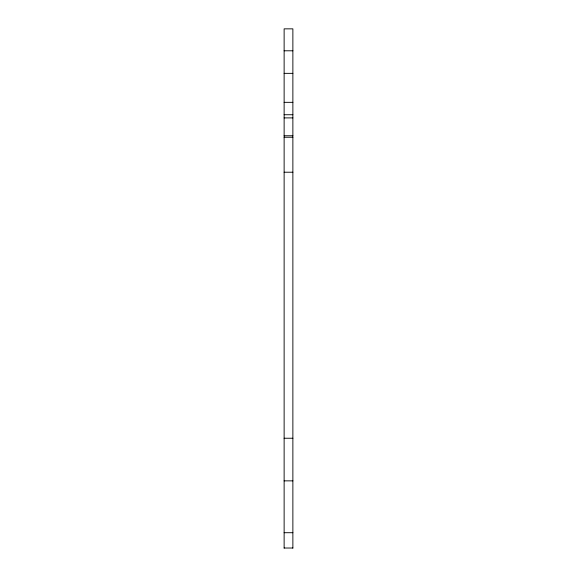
<?xml version="1.0" encoding="UTF-8"?>
<svg xmlns="http://www.w3.org/2000/svg" width="577" height="577" viewBox="0 0 577 577"><rect width="100%" height="100%" fill="white"/><g stroke="black" fill="none" stroke-linecap="round" stroke-linejoin="round"><path stroke-width="0.87" d="M284.129 50.79L292.871 50.79M284.129 73.358L292.871 73.358M284.129 102.338L292.871 102.338M284.129 114.736L292.871 114.736M284.129 117.896L292.871 117.896M284.129 135.761L292.871 135.761M284.129 137.254L292.871 137.254M284.129 172.22L292.871 172.22M284.129 438.239L292.871 438.239M284.129 480.857L292.871 480.857M284.129 532.708L292.871 532.708M284.129 548.02L292.871 548.02M292.871 548.15L292.871 28.85L284.129 28.85L284.129 548.15"/></g></svg>
